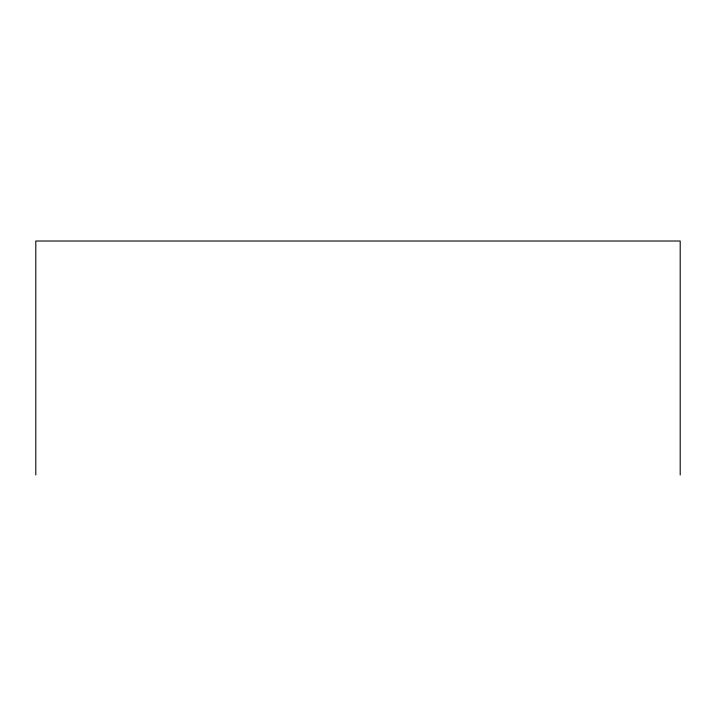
<?xml version="1.0" encoding="UTF-8"?>
<svg xmlns="http://www.w3.org/2000/svg" width="716" height="716" viewBox="0 0 716 716"><rect width="100%" height="100%" fill="white"/><g stroke="black" fill="none" stroke-linecap="round" stroke-linejoin="round"><path stroke-width="1.07" d="M680.2 474.985L680.2 241.015L35.8 241.015L35.8 474.985"/></g></svg>
